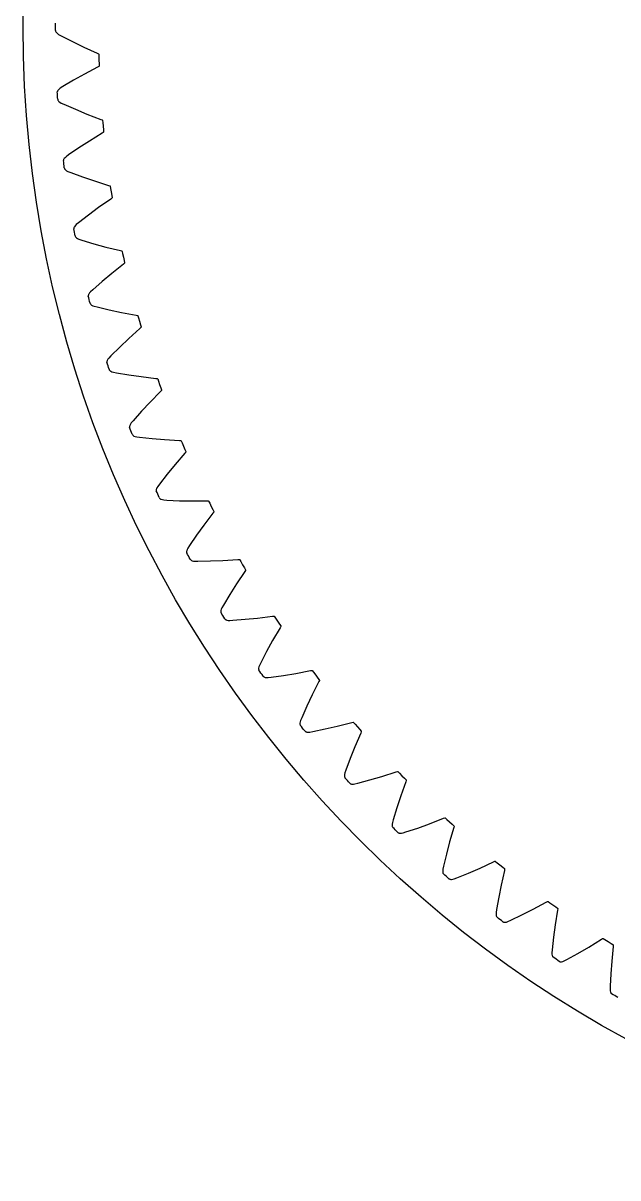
# Model space of a CAD drawing. Extents: x -54 to 54, y -54 to 54.
# Drawn here: x -53.5 to -25.9, y -53.5 to 0.2 of the extents above; entities that cross this region are included whole.
import ezdxf

# ---------------------------------------------------------------- set-up
doc = ezdxf.new("R2010")
doc.units = 0

msp = doc.modelspace()

# ---------------------------------------------------------------- linework, layer by layer
msp.add_circle((0, 0), 53.5)
msp.add_circle((0, 0), 53.5)
at = {"layer": 'layer0'}
for p, q in [((-52, -0.158), (-51.998, -0.18)), ((-51.998, -0.18), (-51.992, -0.201)), ((-51.992, -0.201), (-51.983, -0.223)), ((-51.983, -0.223), (-51.969, -0.244)), ((-51.969, -0.244), (-51.953, -0.265)), ((-51.953, -0.265), (-51.908, -0.306)), ((-51.908, -0.306), (-51.849, -0.344)), ((-51.849, -0.344), (-51.725, -0.411)), ((-51.725, -0.411), (-51.21, -0.678)), ((-51.21, -0.678), (-50.685, -0.934)), ((-50.685, -0.934), (-50.056, -1.22)), ((-50.056, -1.22), (-49.998, -1.248)), ((-49.998, -1.248), (-49.99, -1.257)), ((-49.99, -1.257), (-49.984, -1.27)), ((-49.984, -1.27), (-49.979, -1.372)), ((-49.979, -1.372), (-49.976, -1.54)), ((-49.976, -1.54), (-49.976, -1.54)), ((-49.976, -1.54), (-49.969, -1.707)), ((-50.036, -1.864), (-50.647, -2.188)), ((-49.98, -1.832), (-50.036, -1.864)), ((-49.972, -1.822), (-49.98, -1.832)), ((-49.968, -1.809), (-49.972, -1.822)), ((-49.969, -1.707), (-49.968, -1.809)), ((-51.155, -2.476), (-51.653, -2.774)), ((-50.647, -2.188), (-51.155, -2.476)), ((-51.906, -3), (-51.91, -3.022)), ((-51.898, -2.978), (-51.906, -3)), ((-51.886, -2.956), (-51.898, -2.978)), ((-51.87, -2.934), (-51.886, -2.956)), ((-51.828, -2.89), (-51.87, -2.934)), ((-51.772, -2.848), (-51.828, -2.89)), ((-51.653, -2.774), (-51.772, -2.848)), ((-51.891, -3.359), (-51.888, -3.38)), ((-51.888, -3.38), (-51.881, -3.401)), ((-51.881, -3.401), (-51.87, -3.422)), ((-51.87, -3.422), (-51.856, -3.443)), ((-51.856, -3.443), (-51.838, -3.463)), ((-51.838, -3.463), (-51.791, -3.501)), ((-51.791, -3.501), (-51.729, -3.536)), ((-51.729, -3.536), (-51.602, -3.594)), ((-51.602, -3.594), (-51.071, -3.829)), ((-51.071, -3.829), (-50.532, -4.052)), ((-50.532, -4.052), (-49.886, -4.299)), ((-49.886, -4.299), (-49.827, -4.324)), ((-49.827, -4.324), (-49.817, -4.332)), ((-49.817, -4.332), (-49.811, -4.345)), ((-49.811, -4.345), (-49.8, -4.446)), ((-49.8, -4.446), (-49.786, -4.613)), ((-49.786, -4.613), (-49.786, -4.613)), ((-49.786, -4.613), (-49.769, -4.78)), ((-49.769, -4.78), (-49.761, -4.882)), ((-50.416, -5.302), (-50.905, -5.62)), ((-49.826, -4.941), (-50.416, -5.302)), ((-49.773, -4.906), (-49.826, -4.941)), ((-49.765, -4.895), (-49.773, -4.906)), ((-49.761, -4.882), (-49.765, -4.895)), ((-50.905, -5.62), (-51.384, -5.949)), ((-51.623, -6.19), (-51.626, -6.212)), ((-51.616, -6.167), (-51.623, -6.19)), ((-51.605, -6.144), (-51.616, -6.167)), ((-51.591, -6.122), (-51.605, -6.144)), ((-51.552, -6.076), (-51.591, -6.122)), ((-51.498, -6.03), (-51.552, -6.076)), ((-51.384, -5.949), (-51.498, -6.03)), ((-51.586, -6.547), (-51.582, -6.568)), ((-51.582, -6.568), (-51.573, -6.589)), ((-51.573, -6.589), (-51.561, -6.609)), ((-51.561, -6.609), (-51.546, -6.628)), ((-51.546, -6.628), (-51.526, -6.647)), ((-51.526, -6.647), (-51.477, -6.682)), ((-51.477, -6.682), (-51.414, -6.713)), ((-51.414, -6.713), (-51.283, -6.764)), ((-51.283, -6.764), (-50.739, -6.966)), ((-50.739, -6.966), (-50.187, -7.155)), ((-50.187, -7.155), (-49.527, -7.362)), ((-49.527, -7.362), (-49.466, -7.383)), ((-49.466, -7.383), (-49.456, -7.391)), ((-49.456, -7.391), (-49.449, -7.403)), ((-49.449, -7.403), (-49.432, -7.503)), ((-49.432, -7.503), (-49.408, -7.67)), ((-49.428, -7.999), (-49.994, -8.396)), ((-49.376, -7.96), (-49.428, -7.999)), ((-49.408, -7.67), (-49.408, -7.67)), ((-49.408, -7.67), (-49.381, -7.835)), ((-49.381, -7.835), (-49.367, -7.936)), ((-49.369, -7.95), (-49.376, -7.96)), ((-49.367, -7.936), (-49.369, -7.95)), ((-49.994, -8.396), (-50.463, -8.743)), ((-50.92, -9.101), (-51.029, -9.189)), ((-50.463, -8.743), (-50.92, -9.101)), ((-51.144, -9.356), (-51.145, -9.378)), ((-51.138, -9.333), (-51.144, -9.356)), ((-51.129, -9.31), (-51.138, -9.333)), ((-51.117, -9.286), (-51.129, -9.31)), ((-51.08, -9.238), (-51.117, -9.286)), ((-51.029, -9.189), (-51.08, -9.238)), ((-51.085, -9.71), (-51.079, -9.731)), ((-51.079, -9.731), (-51.07, -9.751)), ((-51.07, -9.751), (-51.056, -9.771)), ((-51.056, -9.771), (-51.04, -9.789)), ((-51.04, -9.789), (-51.019, -9.807)), ((-51.019, -9.807), (-50.968, -9.838)), ((-50.968, -9.838), (-50.903, -9.866)), ((-50.903, -9.866), (-50.769, -9.908)), ((-50.769, -9.908), (-50.213, -10.076)), ((-50.213, -10.076), (-49.651, -10.231)), ((-49.651, -10.231), (-48.98, -10.397)), ((-48.98, -10.397), (-48.918, -10.414)), ((-48.918, -10.414), (-48.907, -10.421)), ((-48.907, -10.421), (-48.9, -10.433)), ((-48.9, -10.433), (-48.876, -10.532)), ((-48.876, -10.532), (-48.842, -10.697)), ((-48.842, -10.697), (-48.842, -10.697)), ((-48.842, -10.697), (-48.805, -10.86)), ((-48.842, -11.027), (-49.382, -11.458)), ((-48.793, -10.985), (-48.842, -11.027)), ((-48.805, -10.86), (-48.784, -10.96)), ((-48.786, -10.974), (-48.793, -10.985)), ((-48.784, -10.96), (-48.786, -10.974)), ((-49.382, -11.458), (-49.829, -11.833)), ((-50.367, -12.313), (-50.415, -12.365)), ((-50.263, -12.218), (-50.367, -12.313)), ((-49.829, -11.833), (-50.263, -12.218)), ((-50.467, -12.463), (-50.471, -12.486)), ((-50.471, -12.486), (-50.471, -12.509)), ((-50.459, -12.44), (-50.467, -12.463)), ((-50.448, -12.415), (-50.459, -12.44)), ((-50.415, -12.365), (-50.448, -12.415)), ((-50.391, -12.836), (-50.383, -12.857)), ((-50.383, -12.857), (-50.373, -12.877)), ((-50.373, -12.877), (-50.358, -12.895)), ((-50.358, -12.895), (-50.34, -12.913)), ((-50.34, -12.913), (-50.319, -12.929)), ((-50.319, -12.929), (-50.266, -12.957)), ((-50.266, -12.957), (-50.199, -12.981)), ((-50.199, -12.981), (-50.063, -13.015)), ((-50.063, -13.015), (-49.498, -13.148)), ((-49.498, -13.148), (-48.927, -13.268)), ((-48.927, -13.268), (-48.247, -13.392)), ((-48.247, -13.392), (-48.184, -13.406)), ((-48.184, -13.406), (-48.173, -13.412)), ((-48.173, -13.412), (-48.165, -13.424)), ((-48.165, -13.424), (-48.135, -13.521)), ((-48.135, -13.521), (-48.091, -13.683)), ((-48.091, -13.683), (-48.091, -13.683)), ((-48.091, -13.683), (-48.043, -13.844)), ((-48.043, -13.844), (-48.017, -13.942)), ((-48.018, -13.956), (-48.024, -13.968)), ((-48.017, -13.942), (-48.018, -13.956)), ((-48.583, -14.476), (-49.006, -14.878)), ((-48.07, -14.012), (-48.583, -14.476)), ((-48.024, -13.968), (-48.07, -14.012)), ((-49.006, -14.878), (-49.416, -15.289)), ((-49.604, -15.546), (-49.606, -15.57)), ((-49.598, -15.522), (-49.604, -15.546)), ((-49.588, -15.497), (-49.598, -15.522)), ((-49.558, -15.445), (-49.588, -15.497)), ((-49.513, -15.39), (-49.558, -15.445)), ((-49.416, -15.289), (-49.513, -15.39)), ((-49.606, -15.57), (-49.605, -15.592)), ((-49.505, -15.914), (-49.496, -15.934)), ((-49.496, -15.934), (-49.484, -15.953)), ((-49.484, -15.953), (-49.469, -15.971)), ((-49.469, -15.971), (-49.45, -15.987)), ((-49.45, -15.987), (-49.428, -16.002)), ((-49.428, -16.002), (-49.373, -16.027)), ((-49.373, -16.027), (-49.305, -16.046)), ((-49.305, -16.046), (-49.167, -16.072)), ((-49.167, -16.072), (-48.595, -16.171)), ((-48.595, -16.171), (-48.017, -16.255)), ((-48.017, -16.255), (-47.331, -16.337)), ((-47.331, -16.337), (-47.267, -16.347)), ((-47.267, -16.347), (-47.256, -16.353)), ((-47.256, -16.353), (-47.247, -16.363)), ((-47.247, -16.363), (-47.212, -16.459)), ((-47.212, -16.459), (-47.157, -16.618)), ((-47.157, -16.618), (-47.157, -16.618)), ((-47.157, -16.618), (-47.1, -16.775)), ((-47.116, -16.945), (-47.6, -17.439)), ((-47.073, -16.898), (-47.116, -16.945)), ((-47.1, -16.775), (-47.068, -16.872)), ((-47.068, -16.886), (-47.073, -16.898)), ((-47.068, -16.872), (-47.068, -16.886)), ((-47.6, -17.439), (-47.997, -17.867)), ((-47.997, -17.867), (-48.381, -18.302)), ((-48.553, -18.571), (-48.554, -18.594)), ((-48.554, -18.594), (-48.551, -18.616)), ((-48.548, -18.546), (-48.553, -18.571)), ((-48.54, -18.52), (-48.548, -18.546)), ((-48.513, -18.466), (-48.54, -18.52)), ((-48.472, -18.409), (-48.513, -18.466)), ((-48.381, -18.302), (-48.472, -18.409)), ((-48.431, -18.932), (-48.422, -18.951)), ((-48.422, -18.951), (-48.408, -18.969)), ((-48.408, -18.969), (-48.392, -18.986)), ((-48.392, -18.986), (-48.372, -19.001)), ((-48.372, -19.001), (-48.349, -19.014)), ((-48.349, -19.014), (-48.292, -19.036)), ((-48.292, -19.036), (-48.223, -19.051)), ((-48.223, -19.051), (-48.084, -19.068)), ((-48.084, -19.068), (-47.507, -19.131)), ((-47.507, -19.131), (-46.926, -19.18)), ((-46.926, -19.18), (-46.235, -19.22)), ((-46.235, -19.22), (-46.171, -19.225)), ((-46.171, -19.225), (-46.16, -19.231)), ((-46.16, -19.231), (-46.15, -19.241)), ((-46.15, -19.241), (-46.109, -19.334)), ((-45.984, -19.813), (-46.436, -20.336)), ((-46.109, -19.334), (-46.045, -19.489)), ((-46.045, -19.489), (-46.045, -19.489)), ((-46.045, -19.489), (-45.978, -19.643)), ((-45.944, -19.763), (-45.984, -19.813)), ((-45.978, -19.643), (-45.94, -19.738)), ((-45.939, -19.751), (-45.944, -19.763)), ((-45.94, -19.738), (-45.939, -19.751)), ((-46.436, -20.336), (-46.806, -20.788)), ((-46.806, -20.788), (-47.162, -21.246)), ((-47.284, -21.418), (-47.308, -21.474)), ((-47.247, -21.358), (-47.284, -21.418)), ((-47.162, -21.246), (-47.247, -21.358)), ((-47.314, -21.5), (-47.317, -21.524)), ((-47.317, -21.524), (-47.317, -21.548)), ((-47.317, -21.548), (-47.313, -21.57)), ((-47.308, -21.474), (-47.314, -21.5)), ((-47.174, -21.877), (-47.163, -21.896)), ((-47.163, -21.896), (-47.149, -21.913)), ((-47.149, -21.913), (-47.131, -21.929)), ((-47.131, -21.929), (-47.11, -21.943)), ((-47.11, -21.943), (-47.086, -21.955)), ((-47.086, -21.955), (-47.029, -21.973)), ((-47.029, -21.973), (-46.959, -21.984)), ((-46.959, -21.984), (-46.819, -21.992)), ((-46.819, -21.992), (-46.239, -22.02)), ((-46.239, -22.02), (-45.656, -22.033)), ((-45.656, -22.033), (-44.964, -22.029)), ((-44.964, -22.029), (-44.9, -22.031)), ((-44.9, -22.031), (-44.888, -22.036)), ((-44.888, -22.036), (-44.878, -22.045)), ((-44.878, -22.045), (-44.831, -22.136)), ((-44.831, -22.136), (-44.758, -22.287)), ((-44.758, -22.287), (-44.758, -22.287)), ((-44.758, -22.287), (-44.682, -22.436)), ((-44.682, -22.436), (-44.638, -22.528)), ((-44.636, -22.542), (-44.64, -22.554)), ((-44.638, -22.528), (-44.636, -22.542)), ((-44.677, -22.607), (-45.096, -23.156)), ((-44.64, -22.554), (-44.677, -22.607)), ((-45.096, -23.156), (-45.437, -23.63)), ((-45.765, -24.109), (-45.842, -24.226)), ((-45.437, -23.63), (-45.765, -24.109)), ((-45.901, -24.372), (-45.903, -24.396)), ((-45.903, -24.396), (-45.901, -24.42)), ((-45.896, -24.345), (-45.901, -24.372)), ((-45.901, -24.42), (-45.896, -24.442)), ((-45.876, -24.288), (-45.896, -24.345)), ((-45.842, -24.226), (-45.876, -24.288)), ((-45.738, -24.74), (-45.726, -24.758)), ((-45.726, -24.758), (-45.71, -24.774)), ((-45.71, -24.774), (-45.692, -24.789)), ((-45.692, -24.789), (-45.67, -24.801)), ((-45.67, -24.801), (-45.646, -24.812)), ((-45.646, -24.812), (-45.587, -24.827)), ((-45.587, -24.827), (-45.517, -24.833)), ((-45.517, -24.833), (-45.376, -24.833)), ((-45.376, -24.833), (-44.796, -24.824)), ((-44.796, -24.824), (-44.213, -24.801)), ((-44.213, -24.801), (-43.523, -24.756)), ((-43.523, -24.756), (-43.459, -24.754)), ((-43.459, -24.754), (-43.447, -24.757)), ((-43.447, -24.757), (-43.436, -24.766)), ((-43.436, -24.766), (-43.383, -24.854)), ((-43.383, -24.854), (-43.301, -25)), ((-43.301, -25), (-43.301, -25)), ((-43.301, -25), (-43.216, -25.144)), ((-43.216, -25.144), (-43.166, -25.233)), ((-43.2, -25.314), (-43.585, -25.889)), ((-43.167, -25.26), (-43.2, -25.314)), ((-43.164, -25.247), (-43.167, -25.26)), ((-43.166, -25.233), (-43.164, -25.247)), ((-43.585, -25.889), (-43.897, -26.382)), ((-43.897, -26.382), (-44.194, -26.881)), ((-44.31, -27.124), (-44.314, -27.151)), ((-44.314, -27.151), (-44.314, -27.176)), ((-44.314, -27.176), (-44.31, -27.199)), ((-44.294, -27.066), (-44.31, -27.124)), ((-44.31, -27.199), (-44.304, -27.221)), ((-44.264, -27.002), (-44.294, -27.066)), ((-44.194, -26.881), (-44.264, -27.002)), ((-44.128, -27.508), (-44.115, -27.526)), ((-44.115, -27.526), (-44.099, -27.541)), ((-44.099, -27.541), (-44.079, -27.555)), ((-44.079, -27.555), (-44.057, -27.566)), ((-44.057, -27.566), (-44.032, -27.575)), ((-44.032, -27.575), (-43.972, -27.586)), ((-43.972, -27.586), (-43.902, -27.588)), ((-43.902, -27.588), (-43.762, -27.579)), ((-43.762, -27.579), (-43.183, -27.535)), ((-43.183, -27.535), (-42.602, -27.476)), ((-42.602, -27.476), (-41.916, -27.388)), ((-41.916, -27.388), (-41.852, -27.382)), ((-41.852, -27.382), (-41.84, -27.385)), ((-41.84, -27.385), (-41.829, -27.393)), ((-41.829, -27.393), (-41.771, -27.477)), ((-41.771, -27.477), (-41.68, -27.618)), ((-41.68, -27.618), (-41.68, -27.618)), ((-41.68, -27.618), (-41.586, -27.757)), ((-41.586, -27.757), (-41.531, -27.843)), ((-41.53, -27.869), (-41.56, -27.926)), ((-41.531, -27.843), (-41.528, -27.856)), ((-41.528, -27.856), (-41.53, -27.869)), ((-41.56, -27.926), (-41.909, -28.523)), ((-41.909, -28.523), (-42.189, -29.034)), ((-42.189, -29.034), (-42.455, -29.55)), ((-42.557, -29.801), (-42.558, -29.827)), ((-42.558, -29.827), (-42.557, -29.852)), ((-42.544, -29.742), (-42.557, -29.801)), ((-42.557, -29.852), (-42.552, -29.875)), ((-42.552, -29.875), (-42.544, -29.896)), ((-42.518, -29.676), (-42.544, -29.742)), ((-42.455, -29.55), (-42.518, -29.676)), ((-41.406, -30.141), (-40.83, -30.047)), ((-40.83, -30.047), (-40.151, -29.916)), ((-40.151, -29.916), (-40.087, -29.907)), ((-40.087, -29.907), (-40.075, -29.909)), ((-40.075, -29.909), (-40.063, -29.916)), ((-40.063, -29.916), (-40, -29.997)), ((-40, -29.997), (-39.901, -30.132)), ((-42.351, -30.173), (-42.337, -30.189)), ((-42.337, -30.189), (-42.319, -30.204)), ((-42.319, -30.204), (-42.299, -30.216)), ((-42.299, -30.216), (-42.276, -30.226)), ((-42.276, -30.226), (-42.251, -30.233)), ((-42.251, -30.233), (-42.191, -30.241)), ((-42.191, -30.241), (-42.12, -30.238)), ((-42.12, -30.238), (-41.981, -30.221)), ((-41.981, -30.221), (-41.406, -30.141)), ((-39.762, -30.431), (-40.073, -31.049)), ((-39.901, -30.132), (-39.901, -30.132)), ((-39.901, -30.132), (-39.798, -30.264)), ((-39.798, -30.264), (-39.738, -30.347)), ((-39.735, -30.373), (-39.762, -30.431)), ((-39.738, -30.347), (-39.734, -30.36)), ((-39.734, -30.36), (-39.735, -30.373)), ((-40.073, -31.049), (-40.322, -31.577)), ((-40.322, -31.577), (-40.556, -32.108)), ((-40.556, -32.108), (-40.61, -32.237)), ((-40.632, -32.304), (-40.641, -32.364)), ((-40.641, -32.364), (-40.641, -32.391)), ((-40.641, -32.391), (-40.638, -32.416)), ((-40.638, -32.416), (-40.632, -32.438)), ((-40.61, -32.237), (-40.632, -32.304)), ((-40.632, -32.438), (-40.623, -32.459)), ((-40.413, -32.723), (-40.398, -32.738)), ((-40.398, -32.738), (-40.38, -32.752)), ((-40.041, -32.748), (-39.472, -32.633)), ((-39.472, -32.633), (-38.903, -32.503)), ((-38.903, -32.503), (-38.233, -32.331)), ((-38.233, -32.331), (-38.17, -32.318)), ((-38.17, -32.318), (-38.158, -32.319)), ((-38.158, -32.319), (-38.145, -32.326)), ((-38.145, -32.326), (-38.078, -32.402)), ((-38.078, -32.402), (-37.97, -32.531)), ((-37.97, -32.531), (-37.97, -32.531)), ((-37.97, -32.531), (-37.86, -32.657)), ((-37.86, -32.657), (-37.795, -32.736)), ((-37.795, -32.736), (-37.79, -32.749)), ((-40.38, -32.752), (-40.359, -32.763)), ((-40.359, -32.763), (-40.335, -32.771)), ((-40.335, -32.771), (-40.309, -32.777)), ((-40.309, -32.777), (-40.249, -32.78)), ((-40.249, -32.78), (-40.179, -32.774)), ((-40.179, -32.774), (-40.041, -32.748)), ((-37.813, -32.821), (-38.086, -33.457)), ((-37.79, -32.761), (-37.813, -32.821)), ((-37.79, -32.749), (-37.79, -32.761)), ((-38.086, -33.457), (-38.301, -33.999)), ((-38.301, -33.999), (-38.502, -34.544)), ((-38.566, -34.744), (-38.572, -34.805)), ((-38.572, -34.805), (-38.57, -34.831)), ((-38.57, -34.831), (-38.566, -34.856)), ((-38.549, -34.676), (-38.566, -34.744)), ((-38.566, -34.856), (-38.558, -34.878)), ((-38.558, -34.878), (-38.548, -34.898)), ((-38.502, -34.544), (-38.549, -34.676)), ((-37.388, -35.001), (-36.828, -34.836)), ((-36.828, -34.836), (-36.17, -34.624)), ((-36.17, -34.624), (-36.108, -34.606)), ((-36.108, -34.606), (-36.096, -34.607)), ((-36.096, -34.607), (-36.083, -34.613)), ((-36.083, -34.613), (-36.011, -34.685)), ((-36.011, -34.685), (-35.895, -34.806)), ((-35.895, -34.806), (-35.895, -34.806)), ((-35.895, -34.806), (-35.777, -34.926)), ((-38.322, -35.149), (-38.306, -35.163)), ((-38.306, -35.163), (-38.287, -35.175)), ((-38.287, -35.175), (-38.266, -35.185)), ((-38.266, -35.185), (-38.242, -35.192)), ((-38.242, -35.192), (-38.215, -35.196)), ((-38.215, -35.196), (-38.155, -35.196)), ((-38.155, -35.196), (-38.085, -35.185)), ((-38.085, -35.185), (-37.949, -35.151)), ((-37.949, -35.151), (-37.388, -35.001)), ((-35.721, -35.087), (-35.954, -35.738)), ((-35.777, -34.926), (-35.708, -35)), ((-35.702, -35.026), (-35.721, -35.087)), ((-35.708, -35), (-35.702, -35.013)), ((-35.702, -35.013), (-35.702, -35.026)), ((-35.954, -35.738), (-36.136, -36.292)), ((-36.136, -36.292), (-36.303, -36.848)), ((-36.341, -36.983), (-36.354, -37.053)), ((-36.303, -36.848), (-36.341, -36.983)), ((-35.162, -37.236), (-34.614, -37.038)), ((-34.614, -37.038), (-33.97, -36.785)), ((-33.97, -36.785), (-33.91, -36.763)), ((-33.91, -36.763), (-33.897, -36.763)), ((-33.897, -36.763), (-33.884, -36.768)), ((-33.884, -36.768), (-33.807, -36.836)), ((-33.807, -36.836), (-33.685, -36.95)), ((-33.685, -36.95), (-33.685, -36.95)), ((-33.685, -36.95), (-33.559, -37.062)), ((-36.354, -37.053), (-36.356, -37.113)), ((-36.356, -37.113), (-36.353, -37.14)), ((-36.353, -37.14), (-36.347, -37.164)), ((-36.347, -37.164), (-36.338, -37.186)), ((-36.338, -37.186), (-36.326, -37.205)), ((-36.085, -37.441), (-36.068, -37.455)), ((-36.068, -37.455), (-36.049, -37.466)), ((-36.049, -37.466), (-36.027, -37.474)), ((-36.027, -37.474), (-36.003, -37.479)), ((-36.003, -37.479), (-35.976, -37.482)), ((-35.976, -37.482), (-35.916, -37.478)), ((-35.916, -37.478), (-35.847, -37.463)), ((-35.847, -37.463), (-35.713, -37.42)), ((-35.713, -37.42), (-35.162, -37.236)), ((-33.493, -37.219), (-33.686, -37.883)), ((-33.559, -37.062), (-33.485, -37.132)), ((-33.478, -37.157), (-33.493, -37.219)), ((-33.485, -37.132), (-33.479, -37.144)), ((-33.479, -37.144), (-33.478, -37.157)), ((-33.686, -37.883), (-33.833, -38.448)), ((-33.833, -38.448), (-33.965, -39.013)), ((-33.995, -39.15), (-34.004, -39.22)), ((-33.965, -39.013), (-33.995, -39.15)), ((-32.803, -39.33), (-32.268, -39.098)), ((-32.268, -39.098), (-31.641, -38.806)), ((-31.641, -38.806), (-31.582, -38.781)), ((-31.582, -38.781), (-31.569, -38.78)), ((-31.569, -38.78), (-31.556, -38.785)), ((-31.556, -38.785), (-31.476, -38.847)), ((-31.476, -38.847), (-31.346, -38.954)), ((-31.346, -38.954), (-31.346, -38.954)), ((-31.346, -38.954), (-31.214, -39.058)), ((-31.214, -39.058), (-31.136, -39.123)), ((-31.127, -39.147), (-31.139, -39.211)), ((-31.136, -39.123), (-31.129, -39.135)), ((-31.129, -39.135), (-31.127, -39.147)), ((-34.004, -39.22), (-34.002, -39.281)), ((-34.002, -39.281), (-33.997, -39.307)), ((-33.997, -39.307), (-33.99, -39.331)), ((-33.99, -39.331), (-33.98, -39.352)), ((-33.98, -39.352), (-33.967, -39.37)), ((-33.712, -39.592), (-33.694, -39.604)), ((-33.694, -39.604), (-33.674, -39.614)), ((-33.674, -39.614), (-33.652, -39.621)), ((-33.652, -39.621), (-33.627, -39.624)), ((-33.627, -39.624), (-33.6, -39.625)), ((-33.6, -39.625), (-33.54, -39.618)), ((-33.54, -39.618), (-33.472, -39.598)), ((-33.472, -39.598), (-33.342, -39.548)), ((-33.342, -39.548), (-32.803, -39.33)), ((-31.139, -39.211), (-31.29, -39.885)), ((-31.29, -39.885), (-31.402, -40.458)), ((-31.402, -40.458), (-31.499, -41.03)), ((-29.8, -41.01), (-29.192, -40.68)), ((-29.192, -40.68), (-29.135, -40.652)), ((-29.135, -40.652), (-29.122, -40.65)), ((-29.122, -40.65), (-29.109, -40.654)), ((-29.109, -40.654), (-29.025, -40.711)), ((-29.025, -40.711), (-28.888, -40.81)), ((-31.521, -41.169), (-31.525, -41.239)), ((-31.525, -41.239), (-31.52, -41.299)), ((-31.499, -41.03), (-31.521, -41.169)), ((-31.52, -41.299), (-31.513, -41.325)), ((-31.513, -41.325), (-31.504, -41.349)), ((-30.844, -41.525), (-30.32, -41.275)), ((-30.32, -41.275), (-29.8, -41.01)), ((-28.888, -40.81), (-28.889, -40.81)), ((-28.889, -40.81), (-28.751, -40.905)), ((-28.666, -41.053), (-28.775, -41.736)), ((-28.751, -40.905), (-28.668, -40.965)), ((-28.668, -40.965), (-28.661, -40.977)), ((-28.658, -40.989), (-28.666, -41.053)), ((-28.661, -40.977), (-28.658, -40.989)), ((-31.504, -41.349), (-31.493, -41.369)), ((-31.493, -41.369), (-31.479, -41.387)), ((-31.211, -41.592), (-31.192, -41.603)), ((-31.192, -41.603), (-31.172, -41.612)), ((-31.172, -41.612), (-31.149, -41.617)), ((-31.149, -41.617), (-31.124, -41.619)), ((-31.124, -41.619), (-31.097, -41.619)), ((-31.097, -41.619), (-31.038, -41.608)), ((-31.038, -41.608), (-30.971, -41.584)), ((-30.971, -41.584), (-30.844, -41.525)), ((-28.775, -41.736), (-28.852, -42.314)), ((-28.852, -42.314), (-28.914, -42.892)), ((-27.219, -42.767), (-26.632, -42.4)), ((-26.632, -42.4), (-26.577, -42.368)), ((-26.577, -42.368), (-26.564, -42.366)), ((-26.564, -42.366), (-26.551, -42.369)), ((-26.551, -42.369), (-26.463, -42.421)), ((-28.914, -42.892), (-28.927, -43.031)), ((-27.721, -43.063), (-27.219, -42.767)), ((-26.463, -42.421), (-26.321, -42.511)), ((-26.321, -42.511), (-26.321, -42.511)), ((-26.321, -42.511), (-26.178, -42.598)), ((-26.178, -42.598), (-26.092, -42.653)), ((-26.084, -42.74), (-26.151, -43.428)), ((-26.092, -42.653), (-26.084, -42.664)), ((-26.084, -42.664), (-26.08, -42.676)), ((-26.08, -42.676), (-26.084, -42.74)), ((-28.927, -43.031), (-28.927, -43.102)), ((-28.927, -43.102), (-28.918, -43.162)), ((-28.918, -43.162), (-28.909, -43.187)), ((-28.909, -43.187), (-28.899, -43.21)), ((-28.899, -43.21), (-28.886, -43.229)), ((-28.886, -43.229), (-28.871, -43.246)), ((-28.591, -43.434), (-28.572, -43.445)), ((-28.572, -43.445), (-28.551, -43.452)), ((-28.551, -43.452), (-28.528, -43.456)), ((-28.528, -43.456), (-28.503, -43.457)), ((-28.503, -43.457), (-28.476, -43.454)), ((-28.476, -43.454), (-28.417, -43.439)), ((-28.417, -43.439), (-28.353, -43.412)), ((-28.353, -43.412), (-28.229, -43.345)), ((-28.229, -43.345), (-27.721, -43.063)), ((-26.151, -43.428), (-26.192, -44.01)), ((-26.192, -44.01), (-26.218, -44.59)), ((-26.218, -44.59), (-26.223, -44.73)), ((-26.223, -44.73), (-26.219, -44.801)), ((-26.219, -44.801), (-26.206, -44.86)), ((-26.206, -44.86), (-26.196, -44.885)), ((-26.196, -44.885), (-26.184, -44.907)), ((-26.184, -44.907), (-26.17, -44.926)), ((-26.17, -44.926), (-26.154, -44.942))]:
    msp.add_line(p, q, dxfattribs=at)
for centre, start, end in [((-105.497, 0.338), 359.4695, 359.8307), ((-105.318, -6.158), 2.9989, 3.3601), ((-104.739, -12.629), 6.5283, 6.8896), ((-103.763, -19.053), 10.0577, 10.419), ((-102.393, -25.405), 13.5871, 13.9484), ((-100.635, -31.66), 17.1165, 17.4778), ((-98.495, -37.795), 20.6459, 21.0072), ((-95.982, -43.787), 24.1753, 24.5366), ((-93.104, -49.613), 27.7048, 28.066), ((-89.873, -55.25), 31.2342, 31.5954), ((-86.302, -60.678), 34.7636, 35.1248), ((-82.403, -65.876), 38.293, 38.6543), ((-78.191, -70.824), 41.8224, 42.1837), ((-73.683, -75.503), 45.3518, 45.7131), ((-68.895, -79.896), 48.8812, 49.2425), ((-63.846, -83.985), 52.4106, 52.7719), ((-58.554, -87.756), 55.9401, 56.3013), ((-53.041, -91.195), 59.4695, 59.8307)]:
    msp.add_arc(centre, 53.5, start, end, dxfattribs=at)
at = {"layer": 'layer1'}
for p, q in [((-52, -0.158), (-51.998, -0.18)), ((-51.998, -0.18), (-51.992, -0.201)), ((-51.992, -0.201), (-51.983, -0.223)), ((-51.983, -0.223), (-51.969, -0.244)), ((-51.969, -0.244), (-51.953, -0.265)), ((-51.953, -0.265), (-51.908, -0.306)), ((-51.908, -0.306), (-51.849, -0.344)), ((-51.849, -0.344), (-51.725, -0.411)), ((-51.725, -0.411), (-51.21, -0.678)), ((-51.21, -0.678), (-50.685, -0.934)), ((-50.685, -0.934), (-50.056, -1.22)), ((-50.056, -1.22), (-49.998, -1.248)), ((-49.998, -1.248), (-49.99, -1.257)), ((-49.99, -1.257), (-49.984, -1.27)), ((-49.984, -1.27), (-49.979, -1.372)), ((-49.979, -1.372), (-49.976, -1.54)), ((-49.976, -1.54), (-49.976, -1.54)), ((-49.976, -1.54), (-49.969, -1.707)), ((-50.036, -1.864), (-50.647, -2.188)), ((-49.98, -1.832), (-50.036, -1.864)), ((-49.972, -1.822), (-49.98, -1.832)), ((-49.968, -1.809), (-49.972, -1.822)), ((-49.969, -1.707), (-49.968, -1.809)), ((-51.155, -2.476), (-51.653, -2.774)), ((-50.647, -2.188), (-51.155, -2.476)), ((-51.906, -3), (-51.91, -3.022)), ((-51.898, -2.978), (-51.906, -3)), ((-51.886, -2.956), (-51.898, -2.978)), ((-51.87, -2.934), (-51.886, -2.956)), ((-51.828, -2.89), (-51.87, -2.934)), ((-51.772, -2.848), (-51.828, -2.89)), ((-51.653, -2.774), (-51.772, -2.848)), ((-51.891, -3.359), (-51.888, -3.38)), ((-51.888, -3.38), (-51.881, -3.401)), ((-51.881, -3.401), (-51.87, -3.422)), ((-51.87, -3.422), (-51.856, -3.443)), ((-51.856, -3.443), (-51.838, -3.463)), ((-51.838, -3.463), (-51.791, -3.501)), ((-51.791, -3.501), (-51.729, -3.536)), ((-51.729, -3.536), (-51.602, -3.594)), ((-51.602, -3.594), (-51.071, -3.829)), ((-51.071, -3.829), (-50.532, -4.052)), ((-50.532, -4.052), (-49.886, -4.299)), ((-49.886, -4.299), (-49.827, -4.324)), ((-49.827, -4.324), (-49.817, -4.332)), ((-49.817, -4.332), (-49.811, -4.345)), ((-49.811, -4.345), (-49.8, -4.446)), ((-49.8, -4.446), (-49.786, -4.613)), ((-49.786, -4.613), (-49.786, -4.613)), ((-49.786, -4.613), (-49.769, -4.78)), ((-49.769, -4.78), (-49.761, -4.882)), ((-50.416, -5.302), (-50.905, -5.62)), ((-49.826, -4.941), (-50.416, -5.302)), ((-49.773, -4.906), (-49.826, -4.941)), ((-49.765, -4.895), (-49.773, -4.906)), ((-49.761, -4.882), (-49.765, -4.895)), ((-50.905, -5.62), (-51.384, -5.949)), ((-51.623, -6.19), (-51.626, -6.212)), ((-51.616, -6.167), (-51.623, -6.19)), ((-51.605, -6.144), (-51.616, -6.167)), ((-51.591, -6.122), (-51.605, -6.144)), ((-51.552, -6.076), (-51.591, -6.122)), ((-51.498, -6.03), (-51.552, -6.076)), ((-51.384, -5.949), (-51.498, -6.03)), ((-51.586, -6.547), (-51.582, -6.568)), ((-51.582, -6.568), (-51.573, -6.589)), ((-51.573, -6.589), (-51.561, -6.609)), ((-51.561, -6.609), (-51.546, -6.628)), ((-51.546, -6.628), (-51.526, -6.647)), ((-51.526, -6.647), (-51.477, -6.682)), ((-51.477, -6.682), (-51.414, -6.713)), ((-51.414, -6.713), (-51.283, -6.764)), ((-51.283, -6.764), (-50.739, -6.966)), ((-50.739, -6.966), (-50.187, -7.155)), ((-50.187, -7.155), (-49.527, -7.362)), ((-49.527, -7.362), (-49.466, -7.383)), ((-49.466, -7.383), (-49.456, -7.391)), ((-49.456, -7.391), (-49.449, -7.403)), ((-49.449, -7.403), (-49.432, -7.503)), ((-49.432, -7.503), (-49.408, -7.67)), ((-49.428, -7.999), (-49.994, -8.396)), ((-49.376, -7.96), (-49.428, -7.999)), ((-49.408, -7.67), (-49.408, -7.67)), ((-49.408, -7.67), (-49.381, -7.835)), ((-49.381, -7.835), (-49.367, -7.936)), ((-49.369, -7.95), (-49.376, -7.96)), ((-49.367, -7.936), (-49.369, -7.95)), ((-49.994, -8.396), (-50.463, -8.743)), ((-50.92, -9.101), (-51.029, -9.189)), ((-50.463, -8.743), (-50.92, -9.101)), ((-51.144, -9.356), (-51.145, -9.378)), ((-51.138, -9.333), (-51.144, -9.356)), ((-51.129, -9.31), (-51.138, -9.333)), ((-51.117, -9.286), (-51.129, -9.31)), ((-51.08, -9.238), (-51.117, -9.286)), ((-51.029, -9.189), (-51.08, -9.238)), ((-51.085, -9.71), (-51.079, -9.731)), ((-51.079, -9.731), (-51.07, -9.751)), ((-51.07, -9.751), (-51.056, -9.771)), ((-51.056, -9.771), (-51.04, -9.789)), ((-51.04, -9.789), (-51.019, -9.807)), ((-51.019, -9.807), (-50.968, -9.838)), ((-50.968, -9.838), (-50.903, -9.866)), ((-50.903, -9.866), (-50.769, -9.908)), ((-50.769, -9.908), (-50.213, -10.076)), ((-50.213, -10.076), (-49.651, -10.231)), ((-49.651, -10.231), (-48.98, -10.397)), ((-48.98, -10.397), (-48.918, -10.414)), ((-48.918, -10.414), (-48.907, -10.421)), ((-48.907, -10.421), (-48.9, -10.433)), ((-48.9, -10.433), (-48.876, -10.532)), ((-48.876, -10.532), (-48.842, -10.697)), ((-48.842, -10.697), (-48.842, -10.697)), ((-48.842, -10.697), (-48.805, -10.86)), ((-48.842, -11.027), (-49.382, -11.458)), ((-48.793, -10.985), (-48.842, -11.027)), ((-48.805, -10.86), (-48.784, -10.96)), ((-48.786, -10.974), (-48.793, -10.985)), ((-48.784, -10.96), (-48.786, -10.974)), ((-49.382, -11.458), (-49.829, -11.833)), ((-50.367, -12.313), (-50.415, -12.365)), ((-50.263, -12.218), (-50.367, -12.313)), ((-49.829, -11.833), (-50.263, -12.218)), ((-50.467, -12.463), (-50.471, -12.486)), ((-50.471, -12.486), (-50.471, -12.509)), ((-50.459, -12.44), (-50.467, -12.463)), ((-50.448, -12.415), (-50.459, -12.44)), ((-50.415, -12.365), (-50.448, -12.415)), ((-50.391, -12.836), (-50.383, -12.857)), ((-50.383, -12.857), (-50.373, -12.877)), ((-50.373, -12.877), (-50.358, -12.895)), ((-50.358, -12.895), (-50.34, -12.913)), ((-50.34, -12.913), (-50.319, -12.929)), ((-50.319, -12.929), (-50.266, -12.957)), ((-50.266, -12.957), (-50.199, -12.981)), ((-50.199, -12.981), (-50.063, -13.015)), ((-50.063, -13.015), (-49.498, -13.148)), ((-49.498, -13.148), (-48.927, -13.268)), ((-48.927, -13.268), (-48.247, -13.392)), ((-48.247, -13.392), (-48.184, -13.406)), ((-48.184, -13.406), (-48.173, -13.412)), ((-48.173, -13.412), (-48.165, -13.424)), ((-48.165, -13.424), (-48.135, -13.521)), ((-48.135, -13.521), (-48.091, -13.683)), ((-48.091, -13.683), (-48.091, -13.683)), ((-48.091, -13.683), (-48.043, -13.844)), ((-48.043, -13.844), (-48.017, -13.942)), ((-48.018, -13.956), (-48.024, -13.968)), ((-48.017, -13.942), (-48.018, -13.956)), ((-48.583, -14.476), (-49.006, -14.878)), ((-48.07, -14.012), (-48.583, -14.476)), ((-48.024, -13.968), (-48.07, -14.012)), ((-49.006, -14.878), (-49.416, -15.289)), ((-49.604, -15.546), (-49.606, -15.57)), ((-49.598, -15.522), (-49.604, -15.546)), ((-49.588, -15.497), (-49.598, -15.522)), ((-49.558, -15.445), (-49.588, -15.497)), ((-49.513, -15.39), (-49.558, -15.445)), ((-49.416, -15.289), (-49.513, -15.39)), ((-49.606, -15.57), (-49.605, -15.592)), ((-49.505, -15.914), (-49.496, -15.934)), ((-49.496, -15.934), (-49.484, -15.953)), ((-49.484, -15.953), (-49.469, -15.971)), ((-49.469, -15.971), (-49.45, -15.987)), ((-49.45, -15.987), (-49.428, -16.002)), ((-49.428, -16.002), (-49.373, -16.027)), ((-49.373, -16.027), (-49.305, -16.046)), ((-49.305, -16.046), (-49.167, -16.072)), ((-49.167, -16.072), (-48.595, -16.171)), ((-48.595, -16.171), (-48.017, -16.255)), ((-48.017, -16.255), (-47.331, -16.337)), ((-47.331, -16.337), (-47.267, -16.347)), ((-47.267, -16.347), (-47.256, -16.353)), ((-47.256, -16.353), (-47.247, -16.363)), ((-47.247, -16.363), (-47.212, -16.459)), ((-47.212, -16.459), (-47.157, -16.618)), ((-47.157, -16.618), (-47.157, -16.618)), ((-47.157, -16.618), (-47.1, -16.775)), ((-47.116, -16.945), (-47.6, -17.439)), ((-47.073, -16.898), (-47.116, -16.945)), ((-47.1, -16.775), (-47.068, -16.872)), ((-47.068, -16.886), (-47.073, -16.898)), ((-47.068, -16.872), (-47.068, -16.886)), ((-47.6, -17.439), (-47.997, -17.867)), ((-47.997, -17.867), (-48.381, -18.302)), ((-48.553, -18.571), (-48.554, -18.594)), ((-48.554, -18.594), (-48.551, -18.616)), ((-48.548, -18.546), (-48.553, -18.571)), ((-48.54, -18.52), (-48.548, -18.546)), ((-48.513, -18.466), (-48.54, -18.52)), ((-48.472, -18.409), (-48.513, -18.466)), ((-48.381, -18.302), (-48.472, -18.409)), ((-48.431, -18.932), (-48.422, -18.951)), ((-48.422, -18.951), (-48.408, -18.969)), ((-48.408, -18.969), (-48.392, -18.986)), ((-48.392, -18.986), (-48.372, -19.001)), ((-48.372, -19.001), (-48.349, -19.014)), ((-48.349, -19.014), (-48.292, -19.036)), ((-48.292, -19.036), (-48.223, -19.051)), ((-48.223, -19.051), (-48.084, -19.068)), ((-48.084, -19.068), (-47.507, -19.131)), ((-47.507, -19.131), (-46.926, -19.18)), ((-46.926, -19.18), (-46.235, -19.22)), ((-46.235, -19.22), (-46.171, -19.225)), ((-46.171, -19.225), (-46.16, -19.231)), ((-46.16, -19.231), (-46.15, -19.241)), ((-46.15, -19.241), (-46.109, -19.334)), ((-45.984, -19.813), (-46.436, -20.336)), ((-46.109, -19.334), (-46.045, -19.489)), ((-46.045, -19.489), (-46.045, -19.489)), ((-46.045, -19.489), (-45.978, -19.643)), ((-45.944, -19.763), (-45.984, -19.813)), ((-45.978, -19.643), (-45.94, -19.738)), ((-45.939, -19.751), (-45.944, -19.763)), ((-45.94, -19.738), (-45.939, -19.751)), ((-46.436, -20.336), (-46.806, -20.788)), ((-46.806, -20.788), (-47.162, -21.246)), ((-47.284, -21.418), (-47.308, -21.474)), ((-47.247, -21.358), (-47.284, -21.418)), ((-47.162, -21.246), (-47.247, -21.358)), ((-47.314, -21.5), (-47.317, -21.524)), ((-47.317, -21.524), (-47.317, -21.548)), ((-47.317, -21.548), (-47.313, -21.57)), ((-47.308, -21.474), (-47.314, -21.5)), ((-47.174, -21.877), (-47.163, -21.896)), ((-47.163, -21.896), (-47.149, -21.913)), ((-47.149, -21.913), (-47.131, -21.929)), ((-47.131, -21.929), (-47.11, -21.943)), ((-47.11, -21.943), (-47.086, -21.955)), ((-47.086, -21.955), (-47.029, -21.973)), ((-47.029, -21.973), (-46.959, -21.984)), ((-46.959, -21.984), (-46.819, -21.992)), ((-46.819, -21.992), (-46.239, -22.02)), ((-46.239, -22.02), (-45.656, -22.033)), ((-45.656, -22.033), (-44.964, -22.029)), ((-44.964, -22.029), (-44.9, -22.031)), ((-44.9, -22.031), (-44.888, -22.036)), ((-44.888, -22.036), (-44.878, -22.045)), ((-44.878, -22.045), (-44.831, -22.136)), ((-44.831, -22.136), (-44.758, -22.287)), ((-44.758, -22.287), (-44.758, -22.287)), ((-44.758, -22.287), (-44.682, -22.436)), ((-44.682, -22.436), (-44.638, -22.528)), ((-44.636, -22.542), (-44.64, -22.554)), ((-44.638, -22.528), (-44.636, -22.542)), ((-44.677, -22.607), (-45.096, -23.156)), ((-44.64, -22.554), (-44.677, -22.607)), ((-45.096, -23.156), (-45.437, -23.63)), ((-45.765, -24.109), (-45.842, -24.226)), ((-45.437, -23.63), (-45.765, -24.109)), ((-45.901, -24.372), (-45.903, -24.396)), ((-45.903, -24.396), (-45.901, -24.42)), ((-45.896, -24.345), (-45.901, -24.372)), ((-45.901, -24.42), (-45.896, -24.442)), ((-45.876, -24.288), (-45.896, -24.345)), ((-45.842, -24.226), (-45.876, -24.288)), ((-45.738, -24.74), (-45.726, -24.758)), ((-45.726, -24.758), (-45.71, -24.774)), ((-45.71, -24.774), (-45.692, -24.789)), ((-45.692, -24.789), (-45.67, -24.801)), ((-45.67, -24.801), (-45.646, -24.812)), ((-45.646, -24.812), (-45.587, -24.827)), ((-45.587, -24.827), (-45.517, -24.833)), ((-45.517, -24.833), (-45.376, -24.833)), ((-45.376, -24.833), (-44.796, -24.824)), ((-44.796, -24.824), (-44.213, -24.801)), ((-44.213, -24.801), (-43.523, -24.756)), ((-43.523, -24.756), (-43.459, -24.754)), ((-43.459, -24.754), (-43.447, -24.757)), ((-43.447, -24.757), (-43.436, -24.766)), ((-43.436, -24.766), (-43.383, -24.854)), ((-43.383, -24.854), (-43.301, -25)), ((-43.301, -25), (-43.301, -25)), ((-43.301, -25), (-43.216, -25.144)), ((-43.216, -25.144), (-43.166, -25.233)), ((-43.2, -25.314), (-43.585, -25.889)), ((-43.167, -25.26), (-43.2, -25.314)), ((-43.164, -25.247), (-43.167, -25.26)), ((-43.166, -25.233), (-43.164, -25.247)), ((-43.585, -25.889), (-43.897, -26.382)), ((-43.897, -26.382), (-44.194, -26.881)), ((-44.31, -27.124), (-44.314, -27.151)), ((-44.314, -27.151), (-44.314, -27.176)), ((-44.314, -27.176), (-44.31, -27.199)), ((-44.294, -27.066), (-44.31, -27.124)), ((-44.31, -27.199), (-44.304, -27.221)), ((-44.264, -27.002), (-44.294, -27.066)), ((-44.194, -26.881), (-44.264, -27.002)), ((-44.128, -27.508), (-44.115, -27.526)), ((-44.115, -27.526), (-44.099, -27.541)), ((-44.099, -27.541), (-44.079, -27.555)), ((-44.079, -27.555), (-44.057, -27.566)), ((-44.057, -27.566), (-44.032, -27.575)), ((-44.032, -27.575), (-43.972, -27.586)), ((-43.972, -27.586), (-43.902, -27.588)), ((-43.902, -27.588), (-43.762, -27.579)), ((-43.762, -27.579), (-43.183, -27.535)), ((-43.183, -27.535), (-42.602, -27.476)), ((-42.602, -27.476), (-41.916, -27.388)), ((-41.916, -27.388), (-41.852, -27.382)), ((-41.852, -27.382), (-41.84, -27.385)), ((-41.84, -27.385), (-41.829, -27.393)), ((-41.829, -27.393), (-41.771, -27.477)), ((-41.771, -27.477), (-41.68, -27.618)), ((-41.68, -27.618), (-41.68, -27.618)), ((-41.68, -27.618), (-41.586, -27.757)), ((-41.586, -27.757), (-41.531, -27.843)), ((-41.53, -27.869), (-41.56, -27.926)), ((-41.531, -27.843), (-41.528, -27.856)), ((-41.528, -27.856), (-41.53, -27.869)), ((-41.56, -27.926), (-41.909, -28.523)), ((-41.909, -28.523), (-42.189, -29.034)), ((-42.189, -29.034), (-42.455, -29.55)), ((-42.557, -29.801), (-42.558, -29.827)), ((-42.558, -29.827), (-42.557, -29.852)), ((-42.544, -29.742), (-42.557, -29.801)), ((-42.557, -29.852), (-42.552, -29.875)), ((-42.552, -29.875), (-42.544, -29.896)), ((-42.518, -29.676), (-42.544, -29.742)), ((-42.455, -29.55), (-42.518, -29.676)), ((-41.406, -30.141), (-40.83, -30.047)), ((-40.83, -30.047), (-40.151, -29.916)), ((-40.151, -29.916), (-40.087, -29.907)), ((-40.087, -29.907), (-40.075, -29.909)), ((-40.075, -29.909), (-40.063, -29.916)), ((-40.063, -29.916), (-40, -29.997)), ((-40, -29.997), (-39.901, -30.132)), ((-42.351, -30.173), (-42.337, -30.189)), ((-42.337, -30.189), (-42.319, -30.204)), ((-42.319, -30.204), (-42.299, -30.216)), ((-42.299, -30.216), (-42.276, -30.226)), ((-42.276, -30.226), (-42.251, -30.233)), ((-42.251, -30.233), (-42.191, -30.241)), ((-42.191, -30.241), (-42.12, -30.238)), ((-42.12, -30.238), (-41.981, -30.221)), ((-41.981, -30.221), (-41.406, -30.141)), ((-39.762, -30.431), (-40.073, -31.049)), ((-39.901, -30.132), (-39.901, -30.132)), ((-39.901, -30.132), (-39.798, -30.264)), ((-39.798, -30.264), (-39.738, -30.347)), ((-39.735, -30.373), (-39.762, -30.431)), ((-39.738, -30.347), (-39.734, -30.36)), ((-39.734, -30.36), (-39.735, -30.373)), ((-40.073, -31.049), (-40.322, -31.577)), ((-40.322, -31.577), (-40.556, -32.108)), ((-40.556, -32.108), (-40.61, -32.237)), ((-40.632, -32.304), (-40.641, -32.364)), ((-40.641, -32.364), (-40.641, -32.391)), ((-40.641, -32.391), (-40.638, -32.416)), ((-40.638, -32.416), (-40.632, -32.438)), ((-40.61, -32.237), (-40.632, -32.304)), ((-40.632, -32.438), (-40.623, -32.459)), ((-40.413, -32.723), (-40.398, -32.738)), ((-40.398, -32.738), (-40.38, -32.752)), ((-40.041, -32.748), (-39.472, -32.633)), ((-39.472, -32.633), (-38.903, -32.503)), ((-38.903, -32.503), (-38.233, -32.331)), ((-38.233, -32.331), (-38.17, -32.318)), ((-38.17, -32.318), (-38.158, -32.319)), ((-38.158, -32.319), (-38.145, -32.326)), ((-38.145, -32.326), (-38.078, -32.402)), ((-38.078, -32.402), (-37.97, -32.531)), ((-37.97, -32.531), (-37.97, -32.531)), ((-37.97, -32.531), (-37.86, -32.657)), ((-37.86, -32.657), (-37.795, -32.736)), ((-37.795, -32.736), (-37.79, -32.749)), ((-40.38, -32.752), (-40.359, -32.763)), ((-40.359, -32.763), (-40.335, -32.771)), ((-40.335, -32.771), (-40.309, -32.777)), ((-40.309, -32.777), (-40.249, -32.78)), ((-40.249, -32.78), (-40.179, -32.774)), ((-40.179, -32.774), (-40.041, -32.748)), ((-37.813, -32.821), (-38.086, -33.457)), ((-37.79, -32.761), (-37.813, -32.821)), ((-37.79, -32.749), (-37.79, -32.761)), ((-38.086, -33.457), (-38.301, -33.999)), ((-38.301, -33.999), (-38.502, -34.544)), ((-38.566, -34.744), (-38.572, -34.805)), ((-38.572, -34.805), (-38.57, -34.831)), ((-38.57, -34.831), (-38.566, -34.856)), ((-38.549, -34.676), (-38.566, -34.744)), ((-38.566, -34.856), (-38.558, -34.878)), ((-38.558, -34.878), (-38.548, -34.898)), ((-38.502, -34.544), (-38.549, -34.676)), ((-37.388, -35.001), (-36.828, -34.836)), ((-36.828, -34.836), (-36.17, -34.624)), ((-36.17, -34.624), (-36.108, -34.606)), ((-36.108, -34.606), (-36.096, -34.607)), ((-36.096, -34.607), (-36.083, -34.613)), ((-36.083, -34.613), (-36.011, -34.685)), ((-36.011, -34.685), (-35.895, -34.806)), ((-35.895, -34.806), (-35.895, -34.806)), ((-35.895, -34.806), (-35.777, -34.926)), ((-38.322, -35.149), (-38.306, -35.163)), ((-38.306, -35.163), (-38.287, -35.175)), ((-38.287, -35.175), (-38.266, -35.185)), ((-38.266, -35.185), (-38.242, -35.192)), ((-38.242, -35.192), (-38.215, -35.196)), ((-38.215, -35.196), (-38.155, -35.196)), ((-38.155, -35.196), (-38.085, -35.185)), ((-38.085, -35.185), (-37.949, -35.151)), ((-37.949, -35.151), (-37.388, -35.001)), ((-35.721, -35.087), (-35.954, -35.738)), ((-35.777, -34.926), (-35.708, -35)), ((-35.702, -35.026), (-35.721, -35.087)), ((-35.708, -35), (-35.702, -35.013)), ((-35.702, -35.013), (-35.702, -35.026)), ((-35.954, -35.738), (-36.136, -36.292)), ((-36.136, -36.292), (-36.303, -36.848)), ((-36.341, -36.983), (-36.354, -37.053)), ((-36.303, -36.848), (-36.341, -36.983)), ((-35.162, -37.236), (-34.614, -37.038)), ((-34.614, -37.038), (-33.97, -36.785)), ((-33.97, -36.785), (-33.91, -36.763)), ((-33.91, -36.763), (-33.897, -36.763)), ((-33.897, -36.763), (-33.884, -36.768)), ((-33.884, -36.768), (-33.807, -36.836)), ((-33.807, -36.836), (-33.685, -36.95)), ((-33.685, -36.95), (-33.685, -36.95)), ((-33.685, -36.95), (-33.559, -37.062)), ((-36.354, -37.053), (-36.356, -37.113)), ((-36.356, -37.113), (-36.353, -37.14)), ((-36.353, -37.14), (-36.347, -37.164)), ((-36.347, -37.164), (-36.338, -37.186)), ((-36.338, -37.186), (-36.326, -37.205)), ((-36.085, -37.441), (-36.068, -37.455)), ((-36.068, -37.455), (-36.049, -37.466)), ((-36.049, -37.466), (-36.027, -37.474)), ((-36.027, -37.474), (-36.003, -37.479)), ((-36.003, -37.479), (-35.976, -37.482)), ((-35.976, -37.482), (-35.916, -37.478)), ((-35.916, -37.478), (-35.847, -37.463)), ((-35.847, -37.463), (-35.713, -37.42)), ((-35.713, -37.42), (-35.162, -37.236)), ((-33.493, -37.219), (-33.686, -37.883)), ((-33.559, -37.062), (-33.485, -37.132)), ((-33.478, -37.157), (-33.493, -37.219)), ((-33.485, -37.132), (-33.479, -37.144)), ((-33.479, -37.144), (-33.478, -37.157)), ((-33.686, -37.883), (-33.833, -38.448)), ((-33.833, -38.448), (-33.965, -39.013)), ((-33.995, -39.15), (-34.004, -39.22)), ((-33.965, -39.013), (-33.995, -39.15)), ((-32.803, -39.33), (-32.268, -39.098)), ((-32.268, -39.098), (-31.641, -38.806)), ((-31.641, -38.806), (-31.582, -38.781)), ((-31.582, -38.781), (-31.569, -38.78)), ((-31.569, -38.78), (-31.556, -38.785)), ((-31.556, -38.785), (-31.476, -38.847)), ((-31.476, -38.847), (-31.346, -38.954)), ((-31.346, -38.954), (-31.346, -38.954)), ((-31.346, -38.954), (-31.214, -39.058)), ((-31.214, -39.058), (-31.136, -39.123)), ((-31.127, -39.147), (-31.139, -39.211)), ((-31.136, -39.123), (-31.129, -39.135)), ((-31.129, -39.135), (-31.127, -39.147)), ((-34.004, -39.22), (-34.002, -39.281)), ((-34.002, -39.281), (-33.997, -39.307)), ((-33.997, -39.307), (-33.99, -39.331)), ((-33.99, -39.331), (-33.98, -39.352)), ((-33.98, -39.352), (-33.967, -39.37)), ((-33.712, -39.592), (-33.694, -39.604)), ((-33.694, -39.604), (-33.674, -39.614)), ((-33.674, -39.614), (-33.652, -39.621)), ((-33.652, -39.621), (-33.627, -39.624)), ((-33.627, -39.624), (-33.6, -39.625)), ((-33.6, -39.625), (-33.54, -39.618)), ((-33.54, -39.618), (-33.472, -39.598)), ((-33.472, -39.598), (-33.342, -39.548)), ((-33.342, -39.548), (-32.803, -39.33)), ((-31.139, -39.211), (-31.29, -39.885)), ((-31.29, -39.885), (-31.402, -40.458)), ((-31.402, -40.458), (-31.499, -41.03)), ((-29.8, -41.01), (-29.192, -40.68)), ((-29.192, -40.68), (-29.135, -40.652)), ((-29.135, -40.652), (-29.122, -40.65)), ((-29.122, -40.65), (-29.109, -40.654)), ((-29.109, -40.654), (-29.025, -40.711)), ((-29.025, -40.711), (-28.888, -40.81)), ((-31.521, -41.169), (-31.525, -41.239)), ((-31.525, -41.239), (-31.52, -41.299)), ((-31.499, -41.03), (-31.521, -41.169)), ((-31.52, -41.299), (-31.513, -41.325)), ((-31.513, -41.325), (-31.504, -41.349)), ((-30.844, -41.525), (-30.32, -41.275)), ((-30.32, -41.275), (-29.8, -41.01)), ((-28.888, -40.81), (-28.889, -40.81)), ((-28.889, -40.81), (-28.751, -40.905)), ((-28.666, -41.053), (-28.775, -41.736)), ((-28.751, -40.905), (-28.668, -40.965)), ((-28.668, -40.965), (-28.661, -40.977)), ((-28.658, -40.989), (-28.666, -41.053)), ((-28.661, -40.977), (-28.658, -40.989)), ((-31.504, -41.349), (-31.493, -41.369)), ((-31.493, -41.369), (-31.479, -41.387)), ((-31.211, -41.592), (-31.192, -41.603)), ((-31.192, -41.603), (-31.172, -41.612)), ((-31.172, -41.612), (-31.149, -41.617)), ((-31.149, -41.617), (-31.124, -41.619)), ((-31.124, -41.619), (-31.097, -41.619)), ((-31.097, -41.619), (-31.038, -41.608)), ((-31.038, -41.608), (-30.971, -41.584)), ((-30.971, -41.584), (-30.844, -41.525)), ((-28.775, -41.736), (-28.852, -42.314)), ((-28.852, -42.314), (-28.914, -42.892)), ((-27.219, -42.767), (-26.632, -42.4)), ((-26.632, -42.4), (-26.577, -42.368)), ((-26.577, -42.368), (-26.564, -42.366)), ((-26.564, -42.366), (-26.551, -42.369)), ((-26.551, -42.369), (-26.463, -42.421)), ((-28.914, -42.892), (-28.927, -43.031)), ((-27.721, -43.063), (-27.219, -42.767)), ((-26.463, -42.421), (-26.321, -42.511)), ((-26.321, -42.511), (-26.321, -42.511)), ((-26.321, -42.511), (-26.178, -42.598)), ((-26.178, -42.598), (-26.092, -42.653)), ((-26.084, -42.74), (-26.151, -43.428)), ((-26.092, -42.653), (-26.084, -42.664)), ((-26.084, -42.664), (-26.08, -42.676)), ((-26.08, -42.676), (-26.084, -42.74)), ((-28.927, -43.031), (-28.927, -43.102)), ((-28.927, -43.102), (-28.918, -43.162)), ((-28.918, -43.162), (-28.909, -43.187)), ((-28.909, -43.187), (-28.899, -43.21)), ((-28.899, -43.21), (-28.886, -43.229)), ((-28.886, -43.229), (-28.871, -43.246)), ((-28.591, -43.434), (-28.572, -43.445)), ((-28.572, -43.445), (-28.551, -43.452)), ((-28.551, -43.452), (-28.528, -43.456)), ((-28.528, -43.456), (-28.503, -43.457)), ((-28.503, -43.457), (-28.476, -43.454)), ((-28.476, -43.454), (-28.417, -43.439)), ((-28.417, -43.439), (-28.353, -43.412)), ((-28.353, -43.412), (-28.229, -43.345)), ((-28.229, -43.345), (-27.721, -43.063)), ((-26.151, -43.428), (-26.192, -44.01)), ((-26.192, -44.01), (-26.218, -44.59)), ((-26.218, -44.59), (-26.223, -44.73)), ((-26.223, -44.73), (-26.219, -44.801)), ((-26.219, -44.801), (-26.206, -44.86)), ((-26.206, -44.86), (-26.196, -44.885)), ((-26.196, -44.885), (-26.184, -44.907)), ((-26.184, -44.907), (-26.17, -44.926)), ((-26.17, -44.926), (-26.154, -44.942))]:
    msp.add_line(p, q, dxfattribs=at)
for centre, start, end in [((-105.497, 0.338), 359.4695, 359.8307), ((-105.318, -6.158), 2.9989, 3.3601), ((-104.739, -12.629), 6.5283, 6.8896), ((-103.763, -19.053), 10.0577, 10.419), ((-102.393, -25.405), 13.5871, 13.9484), ((-100.635, -31.66), 17.1165, 17.4778), ((-98.495, -37.795), 20.6459, 21.0072), ((-95.982, -43.787), 24.1753, 24.5366), ((-93.104, -49.613), 27.7048, 28.066), ((-89.873, -55.25), 31.2342, 31.5954), ((-86.302, -60.678), 34.7636, 35.1248), ((-82.403, -65.876), 38.293, 38.6543), ((-78.191, -70.824), 41.8224, 42.1837), ((-73.683, -75.503), 45.3518, 45.7131), ((-68.895, -79.896), 48.8812, 49.2425), ((-63.846, -83.985), 52.4106, 52.7719), ((-58.554, -87.756), 55.9401, 56.3013), ((-53.041, -91.195), 59.4695, 59.8307)]:
    msp.add_arc(centre, 53.5, start, end, dxfattribs=at)

doc.saveas('drawing.dxf')
